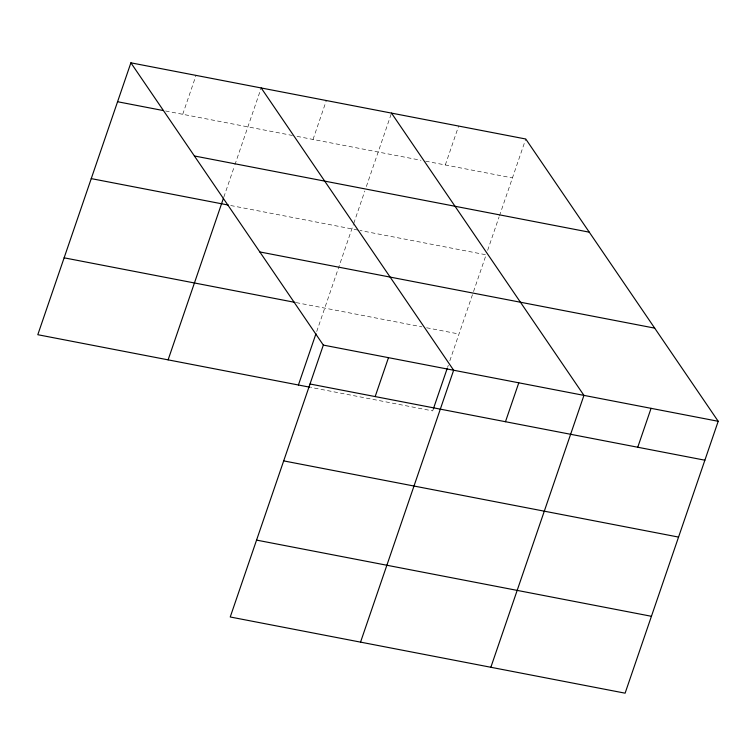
<?xml version="1.0" encoding="UTF-8"?>
<svg xmlns="http://www.w3.org/2000/svg" width="756" height="756" viewBox="0 0 756 756"><rect width="100%" height="100%" fill="white"/><g stroke="black" fill="none" stroke-linecap="round" stroke-linejoin="round"><path stroke-width="0.57" stroke-dasharray="3.78 2.83" d="M182.725 114.298L196.04 75.392M223.842 197.07L234.521 165.876M234.908 164.761L261.198 87.97M313.031 139.444L326.346 100.539M316.726 331.515L353.383 224.438M353.77 223.332L364.827 191.013M366.358 186.552L391.504 113.107M445.312 164.969L458.637 126.063M433.434 408.675L432.668 410.905L311.151 387.45M447.552 367.444L448.317 365.214M449.839 360.763L473.133 292.733M473.511 291.618L486.117 254.8L359.96 230.467M487.639 250.349L499.083 216.915M499.47 215.8L525.76 139.009M165.573 110.99L292.459 135.475M297.023 136.354L421.007 160.281M425.637 161.17L512.436 177.915M230.693 205.519L358.807 230.24M296.163 302.598L421.961 326.875M426.592 327.764L458.996 334.02"/><path stroke-width="1.13" d="M130.892 62.824L323.332 345.095L230.24 616.99L625.108 693.176L718.2 421.29L525.76 139.009L130.892 62.824L37.8 334.71L309.988 387.233M168.106 359.856L223.464 198.185M298.412 384.993L315.961 333.746M375.165 396.579L388.48 357.673M433.434 408.675L447.165 368.559M360.546 642.127L453.638 370.242L261.198 87.97M505.471 421.716L518.786 382.81M490.852 667.274L583.944 395.379L391.504 113.107M637.752 447.24L651.067 408.334M117.567 101.729L163.287 110.556M194.396 155.972L589.264 232.168M91.24 178.614L228.406 205.084M259.818 251.946L654.696 328.132M64.128 257.824L295.02 302.381M323.332 345.095L718.2 421.29M310.007 384.001L704.875 460.196M283.68 460.886L678.557 537.081M256.567 540.105L651.436 616.291"/></g></svg>
